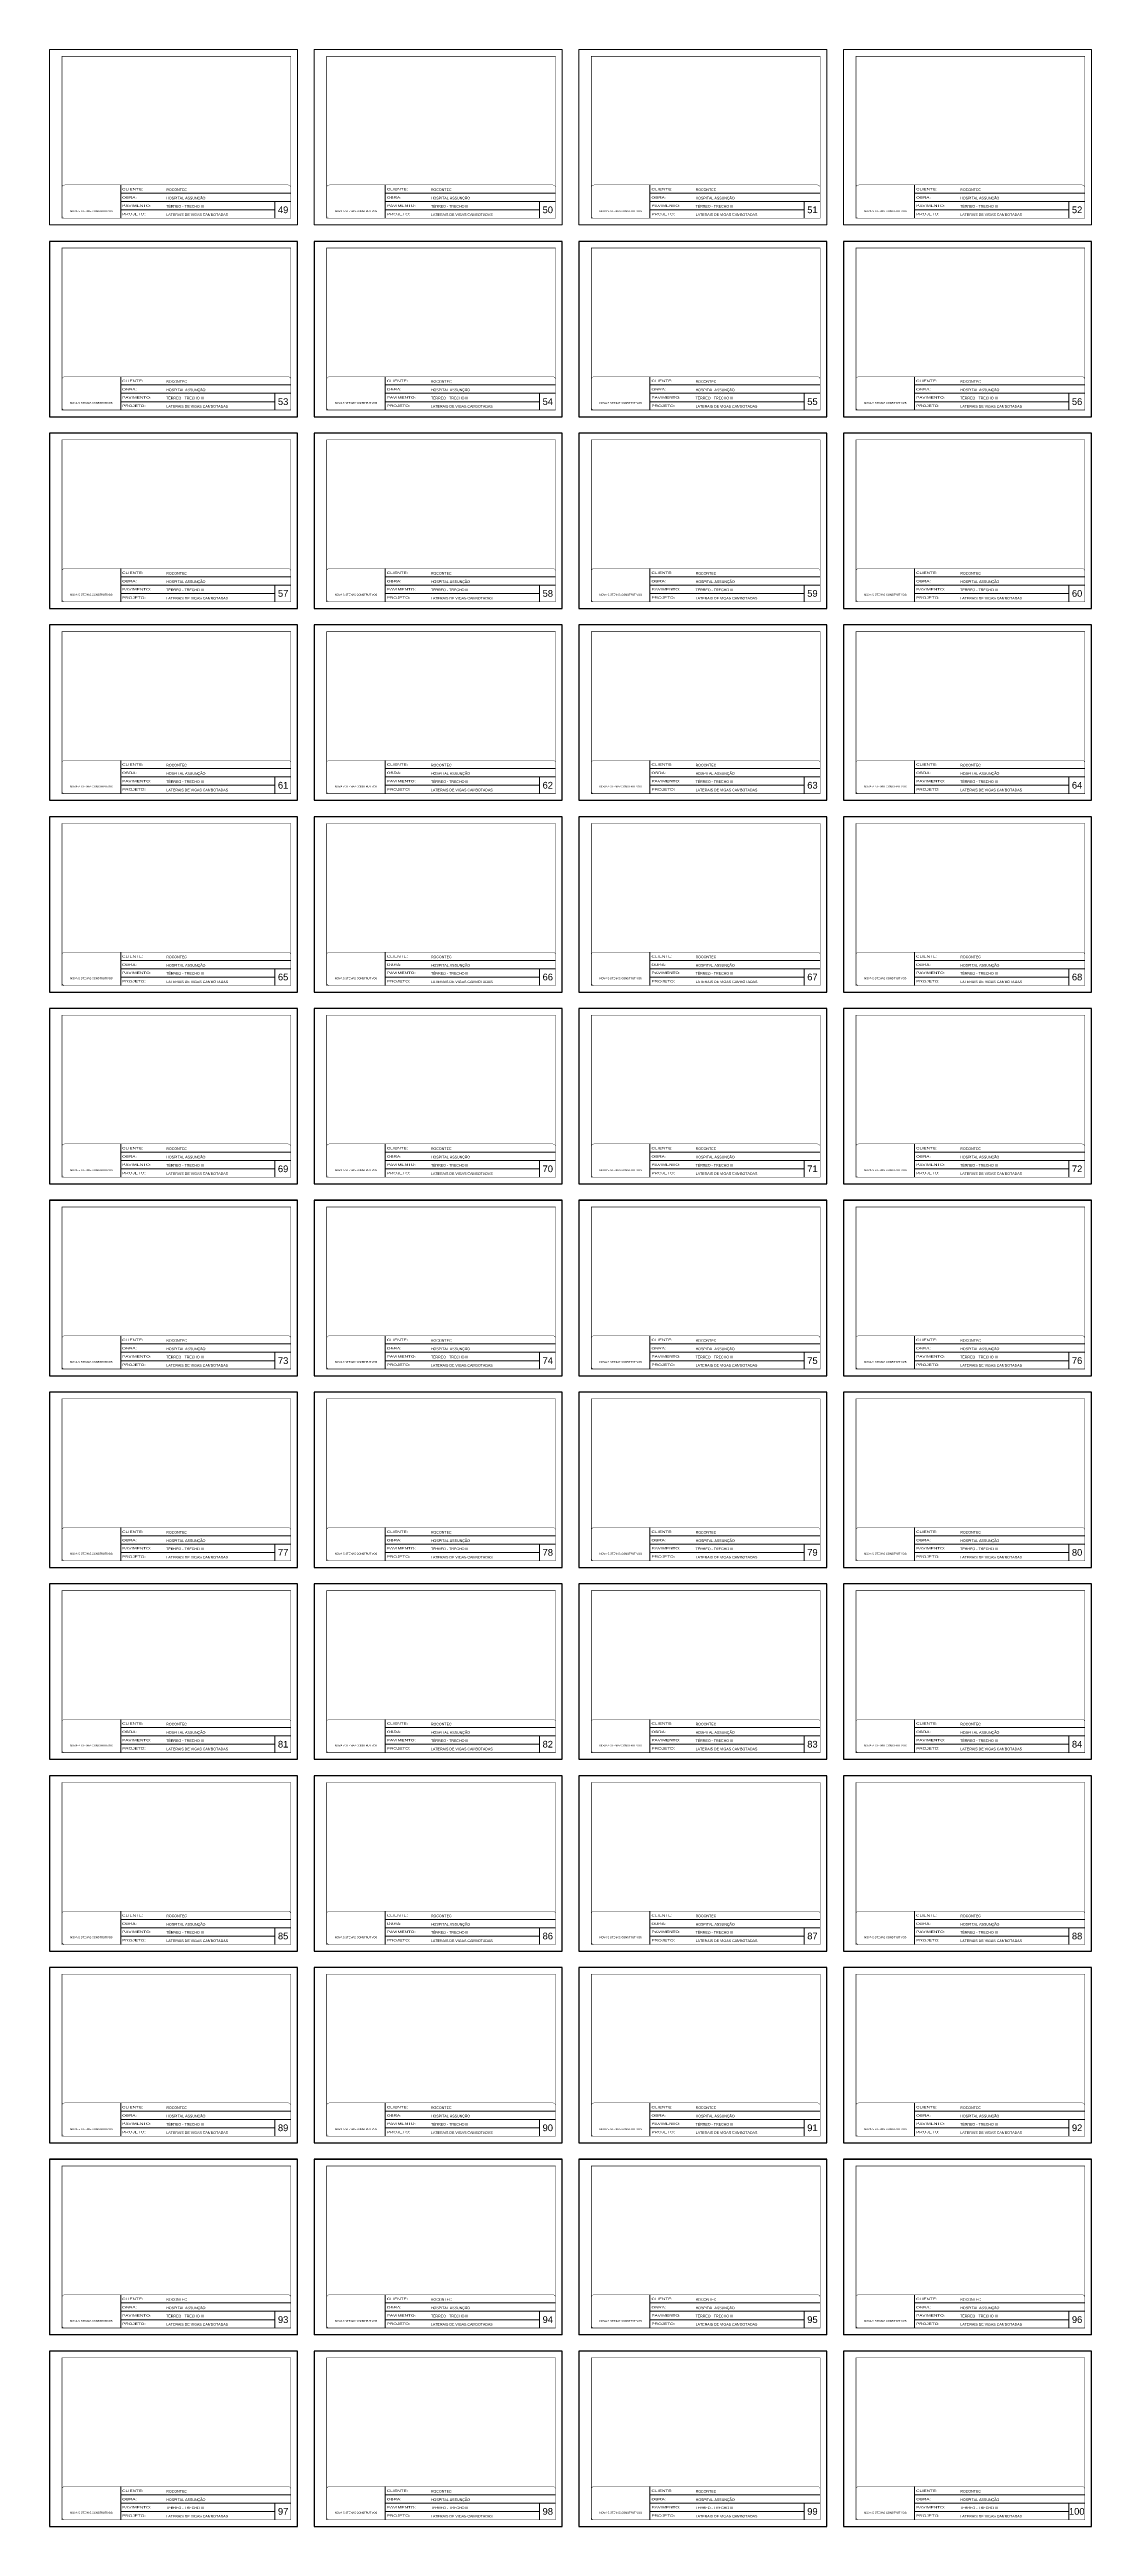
# Model space of a CAD drawing. Extents: x 2582 to 128055, y -26396 to 2611.
# Drawn here: x 2582 to 8822, y -26396 to -11563 of the extents above; entities that cross this region are included whole.
import ezdxf

# ---------------------------------------------------------------- set-up
doc = ezdxf.new("R2010")
doc.units = 0
doc.linetypes.add('CONTINUO', pattern=[0])
doc.linetypes.add('DASHED', pattern=[0.75, 0.5, -0.25])
for name, color, linetype, lineweight in [('CARIMBO', 255, 'Continuous', 9), ('Folhas', 255, 'Continuous', 9), ('SARRAFO DE PRESSAO', 251, 'DASHED', 9)]:
    doc.layers.add(name, color=color, linetype=linetype, lineweight=lineweight)
doc.layers.add('Laje_Perimetro', color=7, linetype='Continuous', plot=False)
doc.styles.add('ARIAL', font='arial.ttf')
doc.styles.add('Tecnologia', font='')
doc.styles.get('Tecnologia').set_extended_font_data('Forgotten Futurist')

# ---------------------------------------------------------------- blocks, each defined once
blk = doc.blocks.new('9999999999')
at = {"color": 30, "linetype": 'CONTINUO'}
for p, q in [((98565, 34230), (98565, 34429)), ((98565, 34380), (99584, 34380)), ((98565, 34330), (99488, 34330)), ((98565, 34280), (99488, 34280)), ((99584, 34330), (99488, 34330)), ((99488, 34330), (99488, 34230))]:
    blk.add_line(p, q, dxfattribs=at)
at = {"color": 30, "linetype": 'CONTINUO', "const_width": 2}
blk.add_lwpolyline([(99584, 34230), (99584, 34414, 0.414214), (99569, 34429), (98229, 34429, 0.414214), (98214, 34414), (98214, 34245, 0.414214), (98229, 34230), (99584, 34230)], format="xyb", dxfattribs=at)
at = {"layer": 'Folhas'}
blk.add_lwpolyline([(98139, 34190), (99624, 34190), (99624, 35240), (98139, 35240)], close=True, dxfattribs=at)
at = {"layer": 'Folhas', "color": 30, "const_width": 3}
blk.add_lwpolyline([(98214, 34230), (99584, 34230), (99584, 35200), (98214, 35200)], close=True, dxfattribs=at)
at = {"color": 7, "linetype": 'Continuous', "ltscale": 5, "style": 'ARIAL'}
for s, height, p in [('NOVA SISTEMAS CONSTRUTIVOS', 11.06, (98263, 34267)), ('TÉRREO - TRECHO III', 15.48, (98838, 34294)), ('ROCONTEC', 15.5, (98838, 34393)), ('HOSPITAL ASSUNÇÃO', 15.48, (98838, 34343)), ('LATERAIS DE VIGAS CAMBOTADAS', 15.48, (98838, 34244))]:
    blk.add_text(s, height=height, dxfattribs=at).set_placement(p)
at = {"layer": 'Folhas', "color": 7, "style": 'Tecnologia', "width": 1.5}
for s, p in [('CLIENTE:', (98574, 34397)), ('OBRA:', (98574, 34347)), ('PAVIMENTO:', (98574, 34298)), ('PROJETO:', (98574, 34248))]:
    blk.add_text(s, height=14, dxfattribs=at).set_placement(p)

msp = doc.modelspace()

# ---------------------------------------------------------------- linework, layer by layer
at = {"layer": 'Laje_Perimetro'}
for points in [[(4066.63, -12711.65), (2581.63, -12711.65), (2581.63, -13761.65), (4066.63, -13761.65)], [(5651.63, -12711.65), (4166.63, -12711.65), (4166.63, -13761.65), (5651.63, -13761.65)], [(7236.63, -12711.65), (5751.63, -12711.65), (5751.63, -13761.65), (7236.63, -13761.65)], [(8821.63, -12711.65), (7336.63, -12711.65), (7336.63, -13761.65), (8821.63, -13761.65)], [(4066.63, -13860.23), (2581.63, -13860.23), (2581.63, -14910.23), (4066.63, -14910.23)], [(5651.63, -13860.23), (4166.63, -13860.23), (4166.63, -14910.23), (5651.63, -14910.23)], [(7236.63, -13860.23), (5751.63, -13860.23), (5751.63, -14910.23), (7236.63, -14910.23)], [(8821.63, -13860.23), (7336.63, -13860.23), (7336.63, -14910.23), (8821.63, -14910.23)], [(4066.63, -15008.8), (2581.63, -15008.8), (2581.63, -16058.8), (4066.63, -16058.8)], [(5651.63, -15008.8), (4166.63, -15008.8), (4166.63, -16058.8), (5651.63, -16058.8)], [(7236.63, -15008.8), (5751.63, -15008.8), (5751.63, -16058.8), (7236.63, -16058.8)], [(8821.63, -15008.8), (7336.63, -15008.8), (7336.63, -16058.8), (8821.63, -16058.8)], [(4066.63, -16157.38), (2581.63, -16157.38), (2581.63, -17207.38), (4066.63, -17207.38)], [(5651.63, -16157.38), (4166.63, -16157.38), (4166.63, -17207.38), (5651.63, -17207.38)], [(7236.63, -16157.38), (5751.63, -16157.38), (5751.63, -17207.38), (7236.63, -17207.38)], [(8821.63, -16157.38), (7336.63, -16157.38), (7336.63, -17207.38), (8821.63, -17207.38)], [(4066.63, -17305.95), (2581.63, -17305.95), (2581.63, -18355.95), (4066.63, -18355.95)], [(5651.63, -17305.95), (4166.63, -17305.95), (4166.63, -18355.95), (5651.63, -18355.95)], [(7236.63, -17305.95), (5751.63, -17305.95), (5751.63, -18355.95), (7236.63, -18355.95)], [(8821.63, -17305.95), (7336.63, -17305.95), (7336.63, -18355.95), (8821.63, -18355.95)], [(4066.63, -18454.53), (2581.63, -18454.53), (2581.63, -19504.53), (4066.63, -19504.53)], [(5651.63, -18454.53), (4166.63, -18454.53), (4166.63, -19504.53), (5651.63, -19504.53)], [(7236.63, -18454.53), (5751.63, -18454.53), (5751.63, -19504.53), (7236.63, -19504.53)], [(8821.63, -18454.53), (7336.63, -18454.53), (7336.63, -19504.53), (8821.63, -19504.53)], [(4066.63, -19603.11), (2581.63, -19603.11), (2581.63, -20653.11), (4066.63, -20653.11)], [(5651.63, -19603.11), (4166.63, -19603.11), (4166.63, -20653.11), (5651.63, -20653.11)], [(7236.63, -19603.11), (5751.63, -19603.11), (5751.63, -20653.11), (7236.63, -20653.11)], [(8821.63, -19603.11), (7336.63, -19603.11), (7336.63, -20653.11), (8821.63, -20653.11)], [(4066.63, -20751.68), (2581.63, -20751.68), (2581.63, -21801.68), (4066.63, -21801.68)], [(5651.63, -20751.68), (4166.63, -20751.68), (4166.63, -21801.68), (5651.63, -21801.68)], [(7236.63, -20751.68), (5751.63, -20751.68), (5751.63, -21801.68), (7236.63, -21801.68)], [(8821.63, -20751.68), (7336.63, -20751.68), (7336.63, -21801.68), (8821.63, -21801.68)], [(4066.63, -21900.26), (2581.63, -21900.26), (2581.63, -22950.26), (4066.63, -22950.26)], [(5651.63, -21900.26), (4166.63, -21900.26), (4166.63, -22950.26), (5651.63, -22950.26)], [(7236.77, -21900.26), (5751.77, -21900.26), (5751.77, -22950.26), (7236.77, -22950.26)], [(8821.63, -21900.26), (7336.63, -21900.26), (7336.63, -22950.26), (8821.63, -22950.26)], [(4066.63, -23048.83), (2581.63, -23048.83), (2581.63, -24098.83), (4066.63, -24098.83)], [(5651.63, -23048.83), (4166.63, -23048.83), (4166.63, -24098.83), (5651.63, -24098.83)], [(7236.63, -23048.83), (5751.63, -23048.83), (5751.63, -24098.83), (7236.63, -24098.83)], [(8821.63, -23048.83), (7336.63, -23048.83), (7336.63, -24098.83), (8821.63, -24098.83)], [(4066.63, -24197.41), (2581.63, -24197.41), (2581.63, -25247.41), (4066.63, -25247.41)], [(5651.63, -24197.41), (4166.63, -24197.41), (4166.63, -25247.41), (5651.63, -25247.41)], [(7236.63, -24197.41), (5751.63, -24197.41), (5751.63, -25247.41), (7236.63, -25247.41)], [(8821.63, -24197.41), (7336.63, -24197.41), (7336.63, -25247.41), (8821.63, -25247.41)], [(4066.63, -25345.98), (2581.63, -25345.98), (2581.63, -26395.98), (4066.63, -26395.98)], [(5651.63, -25345.98), (4166.63, -25345.98), (4166.63, -26395.98), (5651.63, -26395.98)], [(7236.63, -25345.98), (5751.63, -25345.98), (5751.63, -26395.98), (7236.63, -26395.98)], [(8821.63, -25345.98), (7336.63, -25345.98), (7336.63, -26395.98), (8821.63, -26395.98)]]:
    msp.add_lwpolyline(points, close=True, dxfattribs=at)

# ---------------------------------------------------------------- block references
at = {"layer": 'SARRAFO DE PRESSAO', "color": 6, "linetype": 'ByBlock'}
for p in [(-95557.34, -46803.28), (-93972.34, -46803.28), (-92387.34, -46803.28), (-90802.34, -46803.28), (-95557.34, -47951.86), (-93972.34, -47951.86), (-92387.34, -47951.86), (-90802.34, -47951.86), (-95557.34, -49100.43), (-93972.34, -49100.43), (-92387.34, -49100.43), (-90802.34, -49100.43), (-95557.34, -50249.01), (-93972.34, -50249.01), (-92387.34, -50249.01), (-90802.34, -50249.01), (-95557.34, -51397.58), (-93972.34, -51397.58), (-92387.34, -51397.58), (-90802.34, -51397.58), (-95557.34, -52546.16), (-93972.34, -52546.16), (-92387.34, -52546.16), (-90802.34, -52546.16), (-95557.34, -53694.74), (-93972.34, -53694.74), (-92387.34, -53694.74), (-90802.34, -53694.74), (-95557.34, -54843.31), (-93972.34, -54843.31), (-92387.34, -54843.31), (-90802.34, -54843.31), (-95557.34, -55991.89), (-93972.34, -55991.89), (-92387.34, -55991.89), (-90802.34, -55991.89), (-95557.34, -57140.46), (-93972.34, -57140.46), (-92387.34, -57140.46), (-90802.34, -57140.46), (-95557.34, -58289.04), (-93972.34, -58289.04), (-92387.34, -58289.04), (-90802.34, -58289.04), (-95557.34, -59437.61), (-93972.34, -59437.61), (-92387.34, -59437.61), (-90802.34, -59437.61), (-95557.34, -60586.19), (-93972.34, -60586.19), (-92387.34, -60586.19), (-90802.34, -60586.19)]:
    msp.add_blockref('9999999999', p, dxfattribs=at)

# ---------------------------------------------------------------- texts
at = {"layer": 'CARIMBO', "style": 'ARIAL'}
for s, p in [('49', (3949.49, -12542.94)), ('50', (5534.49, -12542.94)), ('51', (7119.49, -12542.94)), ('52', (8704.49, -12542.94)), ('53', (3949.49, -13691.51)), ('54', (5534.49, -13691.51)), ('55', (7119.49, -13691.51)), ('56', (8704.49, -13691.51)), ('57', (3949.49, -14840.09)), ('58', (5534.49, -14840.09)), ('59', (7119.49, -14840.09)), ('60', (8704.49, -14840.09)), ('61', (3949.49, -15988.66)), ('62', (5534.49, -15988.66)), ('63', (7119.49, -15988.66)), ('64', (8704.49, -15988.66)), ('65', (3949.49, -17137.24)), ('66', (5534.49, -17137.24)), ('67', (7119.49, -17137.24)), ('68', (8704.49, -17137.24)), ('69', (3949.49, -18285.81)), ('70', (5534.49, -18285.81)), ('71', (7119.49, -18285.81)), ('72', (8704.49, -18285.81)), ('73', (3949.49, -19434.39)), ('74', (5534.49, -19434.39)), ('75', (7119.49, -19434.39)), ('76', (8704.49, -19434.39)), ('77', (3949.49, -20582.96)), ('78', (5534.49, -20582.96)), ('79', (7119.49, -20582.96)), ('80', (8704.49, -20582.96)), ('81', (3949.49, -21731.54)), ('82', (5534.49, -21731.54)), ('83', (7119.49, -21731.54)), ('84', (8704.49, -21731.54)), ('85', (3949.49, -22880.11)), ('86', (5534.49, -22880.11)), ('87', (7119.49, -22880.11)), ('88', (8704.49, -22880.11)), ('89', (3949.49, -24028.69)), ('90', (5534.49, -24028.69)), ('91', (7119.49, -24028.69)), ('92', (8704.49, -24028.69)), ('93', (3949.49, -25177.26)), ('94', (5534.49, -25177.26)), ('95', (7119.49, -25177.26)), ('96', (8704.49, -25177.26)), ('97', (3949.49, -26325.84)), ('98', (5534.49, -26325.84)), ('99', (7119.49, -26325.84)), ('100', (8686.81, -26325.84))]:
    msp.add_text(s, height=40, dxfattribs=at).set_placement(p)

doc.saveas('drawing.dxf')
